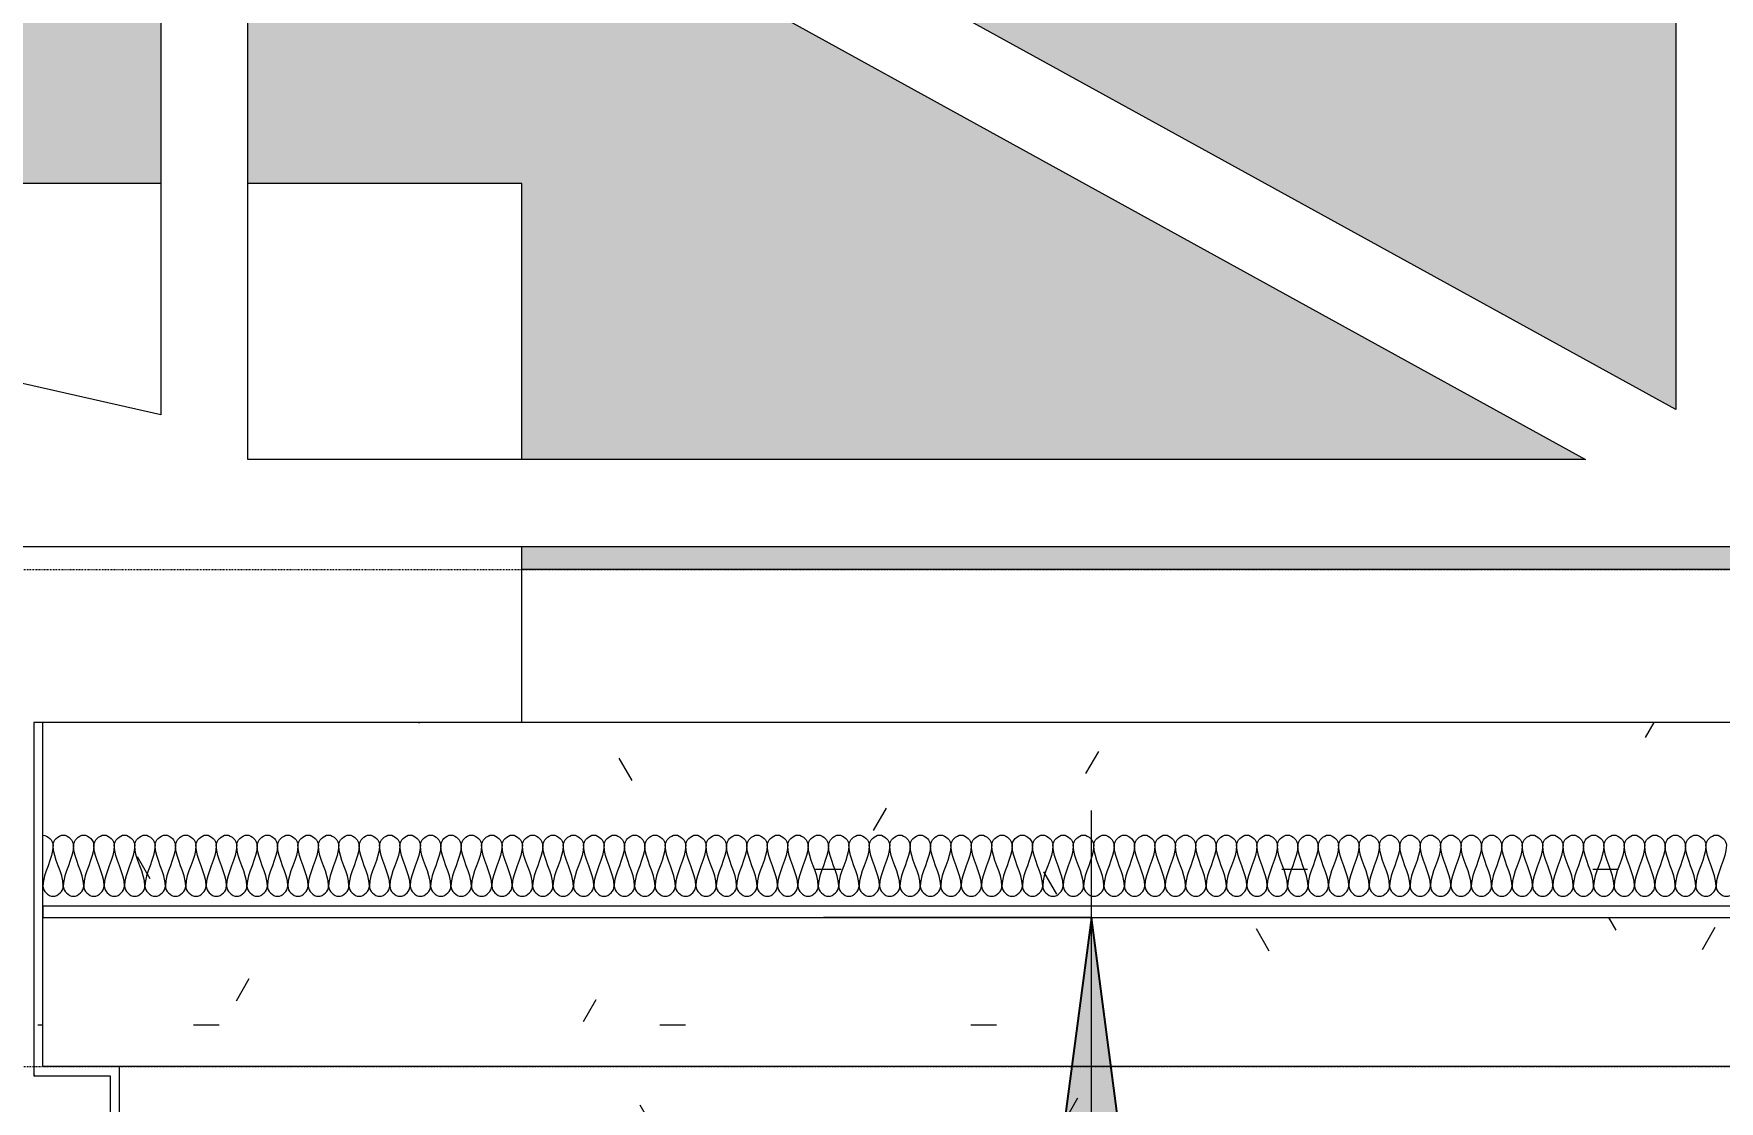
# Model space of a CAD drawing. Header units: millimetres. Extents: x -12186 to 152825, y -4386 to 9463.
# Drawn here: x 2387 to 4589, y 2760 to 4156 of the extents above; entities that cross this region are included whole.
import ezdxf

# ---------------------------------------------------------------- set-up
doc = ezdxf.new("R2010")
doc.units = ezdxf.units.MM
doc.linetypes.add('1000 Dashed', pattern=[2, 1, -1])
for name, color, linetype, lineweight in [('A-ANNO-DIMS', 211, 'Continuous', 5), ('A-ANNO-DIMS-100', 211, 'Continuous', 5), ('A-CLNG', 13, 'Continuous', 9), ('A-CLNG-PATT', 13, 'Continuous', 9), ('A-DETL', 90, 'Continuous', 5), ('A-DETL-THIN', 151, 'Continuous', 5), ('A-FLOR-LEVL', 51, 'Continuous', 5), ('A-ROOF-PATT', 132, 'Continuous', 9), ('I-WALL', 2, 'Continuous', 9), ('S-FSTN', 2, 'Continuous', 5)]:
    doc.layers.add(name, color=color, linetype=linetype, lineweight=lineweight)
doc.styles.add('Arial_3', font='arial.ttf', dxfattribs={"width": 0.8, "height": 175})
doc.dimstyles.new('SVA_Arc_Length-1_8mm_BLUE_Arrow', dxfattribs={"dimscale": 304.8, "dimtxt": 178.545395, "dimasz": 1.041667, "dimexe": 0.656168, "dimexo": 0.0625, "dimgap": 0.164042, "dimtad": 1, "dimdec": 0, "dimrnd": 5, "dimzin": 0, "dimdsep": 46, "dimtxsty": 'Arial_3', "dimsah": 1, "dimcen": 0.09, "dimdle": 0.459318, "dimazin": 0, "dimtfac": 1, "dimtdec": 4, "dimtix": 1, "dimtmove": 0, "dimatfit": 3, "dimfxl": 1.148294, "dimfxlon": 1, "dimtvp": 1, "dimtfill": 1, "dimtolj": 1, "dimtzin": 0, "dimarcsym": 2})
pattern_1 = [(0, (-1469.1, 2452.91), (812.8, 203.2), [33.528, -576.072, 33.528, -3827.272]), (0, (-1469.1, 2452.91), (812.8, 203.2), [-643.128, -576.072, 33.528, -1185.672, -2032]), (0, (-1469.1, 2452.91), (812.8, 203.2), [-2438.4, 33.528, -576.072, 33.528, -1388.872]), (0, (-1469.1, 2452.91), (812.8, 203.2), [-3081.528, -372.872, 33.528, -982.472]), (120, (-1164.3, 2554.51), (-582.3764, 602.3054), [33.528, -576.072, 33.528, -3827.272]), (120, (-1164.3, 2554.51), (-582.3764, 602.3054), [-643.128, -576.072, 33.528, -1185.672, -2032]), (120, (-1164.3, 2554.51), (-582.3764, 602.3054), [-2438.4, 33.528, -576.072, 33.528, -1388.872]), (120, (-1164.3, 2554.51), (-582.3764, 602.3054), [-3081.528, -372.872, 33.528, -982.472]), (240, (-1062.7, 2960.91), (-230.4236, -805.5054), [33.528, -576.072, 33.528, -3827.272]), (240, (-1062.7, 2960.91), (-230.4236, -805.5054), [-643.128, -576.072, 33.528, -1185.672, -2032]), (240, (-1062.7, 2960.91), (-230.4236, -805.5054), [-2438.4, 33.528, -576.072, 33.528, -1388.872]), (240, (-1062.7, 2960.91), (-230.4236, -805.5054), [-3081.528, -372.872, 33.528, -982.472])]

# ---------------------------------------------------------------- blocks, each defined once
blk = doc.blocks.new('Structural Connections 1 - Structural Connections 1-1359859-Section A-A')
at = {"layer": 'S-FSTN'}
blk.add_line((7532.7, 3455), (3024.7, 3455), dxfattribs=at)
blk = doc.blocks.new('Ceilings 1 - Ceilings 2-1438873-Section A-A')
at = {"layer": 'A-CLNG-PATT', "lineweight": 5}
h = blk.add_hatch(dxfattribs=at)
h.set_pattern_fill('FP_45', color=256, style=0, pattern_type=2)
h.set_pattern_definition([(0, (-1469.11, 2452.91), (406.4, 101.6), [33.528, -271.272, 33.528, -271.272, -1625.6]), (0, (-1469.11, 2452.91), (406.4, 101.6), [-609.6, 33.528, -576.072, 33.528, -271.272, -711.2]), (0, (-1469.11, 2452.91), (406.4, 101.6), [-1524, 33.528, -169.672, 33.528, -474.472]), (120, (-1316.71, 2503.72), (-291.1882, 301.1527), [33.528, -271.272, 33.528, -271.272, -1625.6]), (120, (-1316.71, 2503.72), (-291.1882, 301.1527), [-609.6, 33.528, -576.072, 33.528, -271.272, -711.2]), (120, (-1316.71, 2503.72), (-291.1882, 301.1527), [-1524, 33.528, -169.672, 33.528, -474.472]), (240, (-1265.91, 2706.91), (-115.2118, -402.7527), [33.528, -271.272, 33.528, -1896.872]), (240, (-1265.91, 2706.91), (-115.2118, -402.7527), [-338.328, -271.272, 33.528, -576.072, -1016]), (240, (-1265.91, 2706.91), (-115.2118, -402.7527), [-1219.2, 33.528, -271.272, 33.528, -677.672]), (240, (-1265.91, 2706.91), (-115.2118, -402.7527), [-1557.528, -169.672, 33.528, -474.472])])
h.paths.add_polyline_path([(1438.7, 2605), (2498.7, 2605), (2498.7, 2805), (2398.7, 2805), (2398.7, 3255), (2386.7, 3255), (2386.7, 2793), (2486.7, 2793), (2486.7, 2617), (1438.7, 2617)])
h.paths.add_polyline_path([(7451.2, 2605), (7525.7, 2605), (7525.7, 2617), (6477.7, 2617), (6477.7, 2793), (6577.7, 2793), (6577.7, 3255), (6565.7, 3255), (6565.7, 2805), (6465.7, 2805), (6465.7, 2605), (6900.2, 2605)])
at = {"layer": 'A-CLNG-PATT'}
h = blk.add_hatch(dxfattribs=at)
h.set_pattern_fill('FP_44', color=256, style=0, pattern_type=2)
h.set_pattern_definition(pattern_1)
h.paths.add_polyline_path([(2486.7, 2805), (6565.7, 2805), (6565.7, 3000), (2398.7, 3000), (2398.7, 2805)])
h.paths.add_polyline_path([(3594.6, 3015), (6565.7, 3015), (6565.7, 3255), (2398.7, 3255), (2398.7, 3015), (3043.7, 3015)])
h = blk.add_hatch(dxfattribs=at)
h.set_pattern_fill('FP_44', color=256, style=0, pattern_type=2)
h.set_pattern_definition(pattern_1)
h.paths.add_polyline_path([(4834.2, 2605), (6465.7, 2605), (6465.7, 2805), (2498.7, 2805), (2498.7, 2605), (4765.4, 2605)])
at = {"layer": 'A-CLNG'}
for p, q in [((2398.7, 3255), (2386.7, 3255)), ((2386.7, 3255), (2386.7, 2793)), ((2398.7, 2805), (2398.7, 3255)), ((6565.7, 3255), (2398.7, 3255)), ((2498.7, 2805), (2398.7, 2805)), ((2498.7, 2605), (2498.7, 2805)), ((6465.7, 2805), (2498.7, 2805)), ((2386.7, 2793), (2486.7, 2793)), ((2486.7, 2793), (2486.7, 2617))]:
    blk.add_line(p, q, dxfattribs=at)
blk = doc.blocks.new('DIMBLOCK15-Section A-A')
at = {"layer": 'A-ANNO-DIMS-100', "lineweight": 25}
for points in [[(3768.9, 3000), (3727.1, 2682.5), (3810.7, 2682.5)], [(3768.9, 0), (3810.7, 317.5), (3727.1, 317.5)]]:
    blk.add_hatch(color=256, dxfattribs=at).paths.add_polyline_path(points)
at = {"layer": 'A-ANNO-DIMS-100'}
for p, q in [((3768.9, -140), (3768.9, 3140)), ((3768.9, 3000), (3418.9, 3000)), ((3768.9, 3000), (3968.9, 3000)), ((3768.9, 0), (3418.9, 0)), ((3768.9, 0), (3968.9, 0))]:
    blk.add_line(p, q, dxfattribs=at)
at = {"layer": 'A-ANNO-DIMS-100', "lineweight": 25}
for p, q in [((3768.9, 3000), (3727.1, 2682.5)), ((3810.7, 2682.5), (3768.9, 3000)), ((3727.1, 2682.5), (3810.7, 2682.5)), ((3810.7, 317.5), (3727.1, 317.5)), ((3727.1, 317.5), (3768.9, 0)), ((3768.9, 0), (3810.7, 317.5))]:
    blk.add_line(p, q, dxfattribs=at)
at = {"layer": 'A-ANNO-DIMS-100', "color": 0, "insert": (3491.8, 1285.7), "char_height": 175, "width": 514.211, "attachment_point": 1, "rotation": 90, "line_spacing_factor": 0.941778, "style": 'Arial_3', "bg_fill": 3, "box_fill_scale": 1.25, "bg_fill_color": 256, "bg_fill_true_color": 13158600, "bg_fill_transparency": 0}
blk.add_mtext('3000', dxfattribs=at)

msp = doc.modelspace()

# ---------------------------------------------------------------- hatches: boundary and pattern name
at = {"layer": 'A-ROOF-PATT', "lineweight": 5}
h = msp.add_hatch(dxfattribs=at)
h.set_pattern_fill('FP_19', color=256, style=0, pattern_type=2)
h.set_pattern_definition([(0, (0, 3556.464), (323.85, 44.557), [76.2, -63.5, 88.9, -38.1, -165.1]), (0, (0, 3556.464), (323.85, 44.557), [-266.7, 114.3, -50.8]), (0, (76.2, 3558.32), (323.85, 44.557), [63.5, -241.3, 50.8, -76.2]), (0, (228.6, 3553.68), (323.85, 44.557), [38.1, -393.7]), (90, (0, 3556.46), (-107.95, 44.557), [42.701, -135.529]), (90, (76.2, 3556.46), (-107.95, 44.557), [41.773, -136.457]), (90, (139.7, 3556.46), (-107.95, 44.557), [38.988, -139.242]), (90, (228.6, 3553.68), (-107.95, 44.557), [42.701, -135.529]), (90, (266.7, 3553.68), (-107.95, 44.557), [42.701, -135.529]), (90, (381, 3556.46), (-107.95, 44.557), [40.844, -137.385])])
h.paths.add_polyline_path([(-1931.3, 3405), (-1901.3, 3405), (-1901.3, 3414.2), (-1917.3, 3409.3)])
h.paths.add_polyline_path([(-1811.1, 3415), (-1687.9, 3415), (-881.3, 3661.6), (-881.3, 3726), (-1829.5, 3436.1), (-1823, 3415)])
h.paths.add_polyline_path([(-1880.8, 3415), (-1875.3, 3415), (-1877.3, 3421.5), (-1898.6, 3415), (-1882.3, 3415)])
h.paths.add_polyline_path([(-1069, 3415), (-933.8, 3415), (-933.8, 3455), (-881.3, 3455), (-881.3, 3485), (-1069, 3485), (-1298, 3415), (-1102.8, 3415)])
h.paths.add_polyline_path([(-1581.5, 3448.9), (-1592.6, 3485.3), (-1556.3, 3496.4), (-1545.2, 3460)])
h.paths.add_polyline_path([(7532.7, 3455), (7532.7, 3485), (3024.7, 3485), (3024.7, 3455), (7451.2, 3455)])
h.paths.add_polyline_path([(9623.4, 3455), (10346.5, 3455), (10248.4, 3485), (7802.7, 3485), (7802.7, 3455), (9104, 3455)])
h.paths.add_polyline_path([(10947.1, 3455), (10546, 3577.6), (10546, 3513.2), (10736.4, 3455)])
h.paths.add_polyline_path([(10506, 3525.4), (10506, 3589.9), (9796, 3806.9), (9796, 3754.7), (9756, 3754.7), (10249.1, 3604)])
h.paths.add_polyline_path([(-1200.2, 3565.5), (-1211.3, 3601.8), (-1175, 3612.9), (-1163.9, 3576.6)])
h.paths.add_polyline_path([(3024.7, 3599), (4414.6, 3599), (2666.7, 4562), (2666.7, 3959.6), (3024.7, 3959.6)])
h.paths.add_polyline_path([(8606.7, 3599), (9623.4, 3599), (9623.4, 3676.1), (8606.7, 3986.9), (8606.7, 3676.1)])
h.paths.add_polyline_path([(8492.7, 3599), (8492.7, 3963.3), (7802.7, 3807), (7802.7, 3599), (8382.9, 3599)])
h.paths.add_polyline_path([(4764.8, 3599), (6512.7, 3599), (6512.7, 4562), (4778.5, 3606.6)])
h.paths.add_polyline_path([(7451.2, 3599), (7532.7, 3599), (7532.7, 3745.8), (6884.6, 3599), (6900.2, 3599)])
h.paths.add_polyline_path([(9796, 3599), (9875.5, 3599), (9756, 3635.5), (9756, 3599)])
h.paths.add_polyline_path([(6626.7, 3657.4), (7532.7, 3862.7), (7532.7, 4315.3), (6626.7, 4592.3), (6626.7, 4055.3)])
h.paths.add_polyline_path([(4532.7, 3664.1), (4532.7, 5197.6), (2742.6, 4650.3), (4421, 3725.6)])
h.paths.add_polyline_path([(4646.7, 3664.1), (6436.7, 4650.3), (4646.7, 5197.6), (4646.7, 3924)])
h.paths.add_polyline_path([(9756, 3754.7), (9756, 3819.2), (9046, 4036.2), (9046, 3998.7), (9006, 3998.7), (9006, 4048.5), (8296, 4265.5), (8296, 4224.8), (8256, 4224.8), (8256, 4277.8), (7802.7, 4416.4), (7802.7, 4351.9), (9623.4, 3795.3)])
h.paths.add_polyline_path([(7802.7, 3923.9), (8382.9, 4055.3), (7802.7, 4232.7), (7802.7, 3924)])
h.paths.add_polyline_path([(2057.7, 3959.6), (2552.7, 3959.6), (2552.7, 4592.3), (2057.7, 4440.9), (2057.7, 4055.3)])
h.paths.add_polyline_path([(7532.7, 4434.5), (7532.7, 4444.3), (7506, 4444.3), (7506, 4507), (6796, 4724.1), (6796, 4678.2), (6756, 4678.2), (6756, 4736.3), (6046, 4953.4), (6046, 4918.2), (6006, 4918.2), (6006, 4965.6), (5296, 5182.7), (5296, 5137.3), (5256, 5137.3), (5256, 5194.9), (4589.7, 5398.7), (2057.7, 4624.6), (2057.7, 4560.1), (4589.7, 5334.2), (7506, 4442.6)])
h.paths.add_polyline_path([(2231.7, 4614.7), (2220.6, 4651.1), (2257, 4662.2), (2268.1, 4625.9)])
h.paths.add_polyline_path([(2613.1, 4731.3), (2601.9, 4767.7), (2638.3, 4778.8), (2649.4, 4742.4)])
h.paths.add_polyline_path([(2994.4, 4847.9), (2983.3, 4884.3), (3019.6, 4895.4), (3030.7, 4859)])
h.paths.add_polyline_path([(3375.7, 4964.5), (3364.6, 5000.8), (3400.9, 5011.9), (3412, 4975.6)])
h.paths.add_polyline_path([(3757, 5081.1), (3745.9, 5117.4), (3782.3, 5128.5), (3793.4, 5092.2)])
h.paths.add_polyline_path([(4138.4, 5197.7), (4127.2, 5234), (4163.6, 5245.1), (4174.7, 5208.8), (4145.6, 5199.9)])
h.paths.add_polyline_path([(4519.7, 5314.2), (4508.6, 5350.6), (4544.9, 5361.7), (4556, 5325.4), (4532.7, 5318.2)])

# ---------------------------------------------------------------- linework, layer by layer
at = {"layer": 'A-CLNG'}
for p, q in [((6565.7, 3015), (2398.7, 3015)), ((2398.7, 3015), (2398.7, 3000)), ((2398.7, 3000), (6565.7, 3000))]:
    msp.add_line(p, q, dxfattribs=at)
at = {"layer": 'A-DETL'}
for points in [[(2398.7, 3107.7), (2405, 3107.7), (2412, 3100.7), (2412, 3094.4)], [(2412, 3094.4), (2412, 3100.7), (2425.3, 3114.8), (2438.7, 3100.7), (2438.7, 3094.4)], [(2438.7, 3094.4), (2438.7, 3100.7), (2452, 3114.8), (2465.3, 3100.7), (2465.3, 3094.4)], [(2465.3, 3094.4), (2465.3, 3100.7), (2478.7, 3114.8), (2492, 3100.7), (2492, 3094.4)], [(2492, 3094.4), (2492, 3100.7), (2505.3, 3114.8), (2518.7, 3100.7), (2518.7, 3094.4)], [(2518.7, 3094.4), (2518.7, 3100.7), (2532, 3114.8), (2545.3, 3100.7), (2545.3, 3094.4)], [(2545.3, 3094.4), (2545.3, 3100.7), (2558.7, 3114.8), (2572, 3100.7), (2572, 3094.4)], [(2572, 3094.4), (2572, 3100.7), (2585.3, 3114.8), (2598.7, 3100.7), (2598.7, 3094.4)], [(2598.7, 3094.4), (2598.7, 3100.7), (2612, 3114.8), (2625.3, 3100.7), (2625.3, 3094.4)], [(2625.3, 3094.4), (2625.3, 3100.7), (2638.7, 3114.8), (2652, 3100.7), (2652, 3094.4)], [(2652, 3094.4), (2652, 3100.7), (2665.3, 3114.8), (2678.7, 3100.7), (2678.7, 3094.4)], [(2678.7, 3094.4), (2678.7, 3100.7), (2692, 3114.8), (2705.3, 3100.7), (2705.3, 3094.4)], [(2705.3, 3094.4), (2705.3, 3100.7), (2718.7, 3114.8), (2732, 3100.7), (2732, 3094.4)], [(2732, 3094.4), (2732, 3100.7), (2745.3, 3114.8), (2758.7, 3100.7), (2758.7, 3094.4)], [(2758.7, 3094.4), (2758.7, 3100.7), (2772, 3114.8), (2785.3, 3100.7), (2785.3, 3094.4)], [(2785.3, 3094.4), (2785.3, 3100.7), (2798.7, 3114.8), (2812, 3100.7), (2812, 3094.4)], [(2812, 3094.4), (2812, 3100.7), (2825.3, 3114.8), (2838.7, 3100.7), (2838.7, 3094.4)], [(2838.7, 3094.4), (2838.7, 3100.7), (2852, 3114.8), (2865.3, 3100.7), (2865.3, 3094.4)], [(2865.3, 3094.4), (2865.3, 3100.7), (2878.7, 3114.8), (2892, 3100.7), (2892, 3094.4)], [(2892, 3094.4), (2892, 3100.7), (2905.3, 3114.8), (2918.7, 3100.7), (2918.7, 3094.4)], [(2918.7, 3094.4), (2918.7, 3100.7), (2932, 3114.8), (2945.3, 3100.7), (2945.3, 3094.4)], [(2945.3, 3094.4), (2945.3, 3100.7), (2958.7, 3114.8), (2972, 3100.7), (2972, 3094.4)], [(2972, 3094.4), (2972, 3100.7), (2985.3, 3114.8), (2998.7, 3100.7), (2998.7, 3094.4)], [(2998.7, 3094.4), (2998.7, 3100.7), (3012, 3114.8), (3025.3, 3100.7), (3025.3, 3094.4)], [(3025.3, 3094.4), (3025.3, 3100.7), (3038.7, 3114.8), (3052, 3100.7), (3052, 3094.4)], [(3052, 3094.4), (3052, 3100.7), (3065.3, 3114.8), (3078.7, 3100.7), (3078.7, 3094.4)], [(3078.7, 3094.4), (3078.7, 3100.7), (3092, 3114.8), (3105.3, 3100.7), (3105.3, 3094.4)], [(3105.3, 3094.4), (3105.3, 3100.7), (3118.7, 3114.8), (3132, 3100.7), (3132, 3094.4)], [(3132, 3094.4), (3132, 3100.7), (3145.3, 3114.8), (3158.7, 3100.7), (3158.7, 3094.4)], [(3158.7, 3094.4), (3158.7, 3100.7), (3172, 3114.8), (3185.3, 3100.7), (3185.3, 3094.4)], [(3185.3, 3094.4), (3185.3, 3100.7), (3198.7, 3114.8), (3212, 3100.7), (3212, 3094.4)], [(3212, 3094.4), (3212, 3100.7), (3225.3, 3114.8), (3238.7, 3100.7), (3238.7, 3094.4)], [(3238.7, 3094.4), (3238.7, 3100.7), (3252, 3114.8), (3265.3, 3100.7), (3265.3, 3094.4)], [(3265.3, 3094.4), (3265.3, 3100.7), (3278.7, 3114.8), (3292, 3100.7), (3292, 3094.4)], [(3292, 3094.4), (3292, 3100.7), (3305.3, 3114.8), (3318.7, 3100.7), (3318.7, 3094.4)], [(3318.7, 3094.4), (3318.7, 3100.7), (3332, 3114.8), (3345.3, 3100.7), (3345.3, 3094.4)], [(3345.3, 3094.4), (3345.3, 3100.7), (3358.7, 3114.8), (3372, 3100.7), (3372, 3094.4)], [(3372, 3094.4), (3372, 3100.7), (3385.3, 3114.8), (3398.7, 3100.7), (3398.7, 3094.4)], [(3398.7, 3094.4), (3398.7, 3100.7), (3412, 3114.8), (3425.3, 3100.7), (3425.3, 3094.4)], [(3425.3, 3094.4), (3425.3, 3100.7), (3438.7, 3114.8), (3452, 3100.7), (3452, 3094.4)], [(3452, 3094.4), (3452, 3100.7), (3465.3, 3114.8), (3478.7, 3100.7), (3478.7, 3094.4)], [(3478.7, 3094.4), (3478.7, 3100.7), (3492, 3114.8), (3505.3, 3100.7), (3505.3, 3094.4)], [(3505.3, 3094.4), (3505.3, 3100.7), (3518.7, 3114.8), (3532, 3100.7), (3532, 3094.4)], [(3532, 3094.4), (3532, 3100.7), (3545.3, 3114.8), (3558.7, 3100.7), (3558.7, 3094.4)], [(3558.7, 3094.4), (3558.7, 3100.7), (3572, 3114.8), (3585.3, 3100.7), (3585.3, 3094.4)], [(3585.3, 3094.4), (3585.3, 3100.7), (3598.7, 3114.8), (3612, 3100.7), (3612, 3094.4)], [(3612, 3094.4), (3612, 3100.7), (3625.3, 3114.8), (3638.7, 3100.7), (3638.7, 3094.4)], [(3638.7, 3094.4), (3638.7, 3100.7), (3652, 3114.8), (3665.3, 3100.7), (3665.3, 3094.4)], [(3665.3, 3094.4), (3665.3, 3100.7), (3678.7, 3114.8), (3692, 3100.7), (3692, 3094.4)], [(3692, 3094.4), (3692, 3100.7), (3705.3, 3114.8), (3718.7, 3100.7), (3718.7, 3094.4)], [(3718.7, 3094.4), (3718.7, 3100.7), (3732, 3114.8), (3745.3, 3100.7), (3745.3, 3094.4)], [(3745.3, 3094.4), (3745.3, 3100.7), (3758.7, 3114.8), (3772, 3100.7), (3772, 3094.4)], [(3772, 3094.4), (3772, 3100.7), (3785.3, 3114.8), (3798.7, 3100.7), (3798.7, 3094.4)], [(3798.7, 3094.4), (3798.7, 3100.7), (3812, 3114.8), (3825.3, 3100.7), (3825.3, 3094.4)], [(3825.3, 3094.4), (3825.3, 3100.7), (3838.7, 3114.8), (3852, 3100.7), (3852, 3094.4)], [(3852, 3094.4), (3852, 3100.7), (3865.3, 3114.8), (3878.7, 3100.7), (3878.7, 3094.4)], [(3878.7, 3094.4), (3878.7, 3100.7), (3892, 3114.8), (3905.3, 3100.7), (3905.3, 3094.4)], [(3905.3, 3094.4), (3905.3, 3100.7), (3918.7, 3114.8), (3932, 3100.7), (3932, 3094.4)], [(3932, 3094.4), (3932, 3100.7), (3945.3, 3114.8), (3958.7, 3100.7), (3958.7, 3094.4)], [(3958.7, 3094.4), (3958.7, 3100.7), (3972, 3114.8), (3985.3, 3100.7), (3985.3, 3094.4)], [(3985.3, 3094.4), (3985.3, 3100.7), (3998.7, 3114.8), (4012, 3100.7), (4012, 3094.4)], [(4012, 3094.4), (4012, 3100.7), (4025.3, 3114.8), (4038.7, 3100.7), (4038.7, 3094.4)], [(4038.7, 3094.4), (4038.7, 3100.7), (4052, 3114.8), (4065.3, 3100.7), (4065.3, 3094.4)], [(4065.3, 3094.4), (4065.3, 3100.7), (4078.7, 3114.8), (4092, 3100.7), (4092, 3094.4)], [(4092, 3094.4), (4092, 3100.7), (4105.3, 3114.8), (4118.7, 3100.7), (4118.7, 3094.4)], [(4118.7, 3094.4), (4118.7, 3100.7), (4132, 3114.8), (4145.3, 3100.7), (4145.3, 3094.4)], [(4145.3, 3094.4), (4145.3, 3100.7), (4158.7, 3114.8), (4172, 3100.7), (4172, 3094.4)], [(4172, 3094.4), (4172, 3100.7), (4185.3, 3114.8), (4198.7, 3100.7), (4198.7, 3094.4)], [(4198.7, 3094.4), (4198.7, 3100.7), (4212, 3114.8), (4225.3, 3100.7), (4225.3, 3094.4)], [(4225.3, 3094.4), (4225.3, 3100.7), (4238.7, 3114.8), (4252, 3100.7), (4252, 3094.4)], [(4252, 3094.4), (4252, 3100.7), (4265.3, 3114.8), (4278.7, 3100.7), (4278.7, 3094.4)], [(4278.7, 3094.4), (4278.7, 3100.7), (4292, 3114.8), (4305.3, 3100.7), (4305.3, 3094.4)], [(4305.3, 3094.4), (4305.3, 3100.7), (4318.7, 3114.8), (4332, 3100.7), (4332, 3094.4)], [(4332, 3094.4), (4332, 3100.7), (4345.3, 3114.8), (4358.7, 3100.7), (4358.7, 3094.4)], [(4358.7, 3094.4), (4358.7, 3100.7), (4372, 3114.8), (4385.3, 3100.7), (4385.3, 3094.4)], [(4385.3, 3094.4), (4385.3, 3100.7), (4398.7, 3114.8), (4412, 3100.7), (4412, 3094.4)], [(4412, 3094.4), (4412, 3100.7), (4425.3, 3114.8), (4438.7, 3100.7), (4438.7, 3094.4)], [(4438.7, 3094.4), (4438.7, 3100.7), (4452, 3114.8), (4465.3, 3100.7), (4465.3, 3094.4)], [(4465.3, 3094.4), (4465.3, 3100.7), (4478.7, 3114.8), (4492, 3100.7), (4492, 3094.4)], [(4492, 3094.4), (4492, 3100.7), (4505.3, 3114.8), (4518.7, 3100.7), (4518.7, 3094.4)], [(4518.7, 3094.4), (4518.7, 3100.7), (4532, 3114.8), (4545.3, 3100.7), (4545.3, 3094.4)], [(4545.3, 3094.4), (4545.3, 3100.7), (4558.7, 3114.8), (4572, 3100.7), (4572, 3094.4)], [(4572, 3094.4), (4572, 3100.7), (4585.3, 3114.8), (4598.7, 3100.7), (4598.7, 3094.4)], [(2412, 3094.4), (2412, 3076.1), (2398.7, 3059.4), (2398.7, 3041.1)], [(2425.3, 3041.1), (2425.3, 3059.4), (2412, 3076.1), (2412, 3094.4)], [(2438.7, 3094.4), (2438.7, 3076.1), (2425.3, 3059.4), (2425.3, 3041.1)], [(2452, 3041.1), (2452, 3059.4), (2438.7, 3076.1), (2438.7, 3094.4)], [(2465.3, 3094.4), (2465.3, 3076.1), (2452, 3059.4), (2452, 3041.1)], [(2478.7, 3041.1), (2478.7, 3059.4), (2465.3, 3076.1), (2465.3, 3094.4)], [(2492, 3094.4), (2492, 3076.1), (2478.7, 3059.4), (2478.7, 3041.1)], [(2505.3, 3041.1), (2505.3, 3059.4), (2492, 3076.1), (2492, 3094.4)], [(2518.7, 3094.4), (2518.7, 3076.1), (2505.3, 3059.4), (2505.3, 3041.1)], [(2532, 3041.1), (2532, 3059.4), (2518.7, 3076.1), (2518.7, 3094.4)], [(2545.3, 3094.4), (2545.3, 3076.1), (2532, 3059.4), (2532, 3041.1)], [(2558.7, 3041.1), (2558.7, 3059.4), (2545.3, 3076.1), (2545.3, 3094.4)], [(2572, 3094.4), (2572, 3076.1), (2558.7, 3059.4), (2558.7, 3041.1)], [(2585.3, 3041.1), (2585.3, 3059.4), (2572, 3076.1), (2572, 3094.4)], [(2598.7, 3094.4), (2598.7, 3076.1), (2585.3, 3059.4), (2585.3, 3041.1)], [(2612, 3041.1), (2612, 3059.4), (2598.7, 3076.1), (2598.7, 3094.4)], [(2625.3, 3094.4), (2625.3, 3076.1), (2612, 3059.4), (2612, 3041.1)], [(2638.7, 3041.1), (2638.7, 3059.4), (2625.3, 3076.1), (2625.3, 3094.4)], [(2652, 3094.4), (2652, 3076.1), (2638.7, 3059.4), (2638.7, 3041.1)], [(2665.3, 3041.1), (2665.3, 3059.4), (2652, 3076.1), (2652, 3094.4)], [(2678.7, 3094.4), (2678.7, 3076.1), (2665.3, 3059.4), (2665.3, 3041.1)], [(2692, 3041.1), (2692, 3059.4), (2678.7, 3076.1), (2678.7, 3094.4)], [(2705.3, 3094.4), (2705.3, 3076.1), (2692, 3059.4), (2692, 3041.1)], [(2718.7, 3041.1), (2718.7, 3059.4), (2705.3, 3076.1), (2705.3, 3094.4)], [(2732, 3094.4), (2732, 3076.1), (2718.7, 3059.4), (2718.7, 3041.1)], [(2745.3, 3041.1), (2745.3, 3059.4), (2732, 3076.1), (2732, 3094.4)], [(2758.7, 3094.4), (2758.7, 3076.1), (2745.3, 3059.4), (2745.3, 3041.1)], [(2772, 3041.1), (2772, 3059.4), (2758.7, 3076.1), (2758.7, 3094.4)], [(2785.3, 3094.4), (2785.3, 3076.1), (2772, 3059.4), (2772, 3041.1)], [(2798.7, 3041.1), (2798.7, 3059.4), (2785.3, 3076.1), (2785.3, 3094.4)], [(2812, 3094.4), (2812, 3076.1), (2798.7, 3059.4), (2798.7, 3041.1)], [(2825.3, 3041.1), (2825.3, 3059.4), (2812, 3076.1), (2812, 3094.4)], [(2838.7, 3094.4), (2838.7, 3076.1), (2825.3, 3059.4), (2825.3, 3041.1)], [(2852, 3041.1), (2852, 3059.4), (2838.7, 3076.1), (2838.7, 3094.4)], [(2865.3, 3094.4), (2865.3, 3076.1), (2852, 3059.4), (2852, 3041.1)], [(2878.7, 3041.1), (2878.7, 3059.4), (2865.3, 3076.1), (2865.3, 3094.4)], [(2892, 3094.4), (2892, 3076.1), (2878.7, 3059.4), (2878.7, 3041.1)], [(2905.3, 3041.1), (2905.3, 3059.4), (2892, 3076.1), (2892, 3094.4)], [(2918.7, 3094.4), (2918.7, 3076.1), (2905.3, 3059.4), (2905.3, 3041.1)], [(2932, 3041.1), (2932, 3059.4), (2918.7, 3076.1), (2918.7, 3094.4)], [(2945.3, 3094.4), (2945.3, 3076.1), (2932, 3059.4), (2932, 3041.1)], [(2958.7, 3041.1), (2958.7, 3059.4), (2945.3, 3076.1), (2945.3, 3094.4)], [(2972, 3094.4), (2972, 3076.1), (2958.7, 3059.4), (2958.7, 3041.1)], [(2985.3, 3041.1), (2985.3, 3059.4), (2972, 3076.1), (2972, 3094.4)], [(2998.7, 3094.4), (2998.7, 3076.1), (2985.3, 3059.4), (2985.3, 3041.1)], [(3012, 3041.1), (3012, 3059.4), (2998.7, 3076.1), (2998.7, 3094.4)], [(3025.3, 3094.4), (3025.3, 3076.1), (3012, 3059.4), (3012, 3041.1)], [(3038.7, 3041.1), (3038.7, 3059.4), (3025.3, 3076.1), (3025.3, 3094.4)], [(3052, 3094.4), (3052, 3076.1), (3038.7, 3059.4), (3038.7, 3041.1)], [(3065.3, 3041.1), (3065.3, 3059.4), (3052, 3076.1), (3052, 3094.4)], [(3078.7, 3094.4), (3078.7, 3076.1), (3065.3, 3059.4), (3065.3, 3041.1)], [(3092, 3041.1), (3092, 3059.4), (3078.7, 3076.1), (3078.7, 3094.4)], [(3105.3, 3094.4), (3105.3, 3076.1), (3092, 3059.4), (3092, 3041.1)], [(3118.7, 3041.1), (3118.7, 3059.4), (3105.3, 3076.1), (3105.3, 3094.4)], [(3132, 3094.4), (3132, 3076.1), (3118.7, 3059.4), (3118.7, 3041.1)], [(3145.3, 3041.1), (3145.3, 3059.4), (3132, 3076.1), (3132, 3094.4)], [(3158.7, 3094.4), (3158.7, 3076.1), (3145.3, 3059.4), (3145.3, 3041.1)], [(3172, 3041.1), (3172, 3059.4), (3158.7, 3076.1), (3158.7, 3094.4)], [(3185.3, 3094.4), (3185.3, 3076.1), (3172, 3059.4), (3172, 3041.1)], [(3198.7, 3041.1), (3198.7, 3059.4), (3185.3, 3076.1), (3185.3, 3094.4)], [(3212, 3094.4), (3212, 3076.1), (3198.7, 3059.4), (3198.7, 3041.1)], [(3225.3, 3041.1), (3225.3, 3059.4), (3212, 3076.1), (3212, 3094.4)], [(3238.7, 3094.4), (3238.7, 3076.1), (3225.3, 3059.4), (3225.3, 3041.1)], [(3252, 3041.1), (3252, 3059.4), (3238.7, 3076.1), (3238.7, 3094.4)], [(3265.3, 3094.4), (3265.3, 3076.1), (3252, 3059.4), (3252, 3041.1)], [(3278.7, 3041.1), (3278.7, 3059.4), (3265.3, 3076.1), (3265.3, 3094.4)], [(3292, 3094.4), (3292, 3076.1), (3278.7, 3059.4), (3278.7, 3041.1)], [(3305.3, 3041.1), (3305.3, 3059.4), (3292, 3076.1), (3292, 3094.4)], [(3318.7, 3094.4), (3318.7, 3076.1), (3305.3, 3059.4), (3305.3, 3041.1)], [(3332, 3041.1), (3332, 3059.4), (3318.7, 3076.1), (3318.7, 3094.4)], [(3345.3, 3094.4), (3345.3, 3076.1), (3332, 3059.4), (3332, 3041.1)], [(3358.7, 3041.1), (3358.7, 3059.4), (3345.3, 3076.1), (3345.3, 3094.4)], [(3372, 3094.4), (3372, 3076.1), (3358.7, 3059.4), (3358.7, 3041.1)], [(3385.3, 3041.1), (3385.3, 3059.4), (3372, 3076.1), (3372, 3094.4)], [(3398.7, 3094.4), (3398.7, 3076.1), (3385.3, 3059.4), (3385.3, 3041.1)], [(3412, 3041.1), (3412, 3059.4), (3398.7, 3076.1), (3398.7, 3094.4)], [(3425.3, 3094.4), (3425.3, 3076.1), (3412, 3059.4), (3412, 3041.1)], [(3438.7, 3041.1), (3438.7, 3059.4), (3425.3, 3076.1), (3425.3, 3094.4)], [(3452, 3094.4), (3452, 3076.1), (3438.7, 3059.4), (3438.7, 3041.1)], [(3465.3, 3041.1), (3465.3, 3059.4), (3452, 3076.1), (3452, 3094.4)], [(3478.7, 3094.4), (3478.7, 3076.1), (3465.3, 3059.4), (3465.3, 3041.1)], [(3492, 3041.1), (3492, 3059.4), (3478.7, 3076.1), (3478.7, 3094.4)], [(3505.3, 3094.4), (3505.3, 3076.1), (3492, 3059.4), (3492, 3041.1)], [(3518.7, 3041.1), (3518.7, 3059.4), (3505.3, 3076.1), (3505.3, 3094.4)], [(3532, 3094.4), (3532, 3076.1), (3518.7, 3059.4), (3518.7, 3041.1)], [(3545.3, 3041.1), (3545.3, 3059.4), (3532, 3076.1), (3532, 3094.4)], [(3558.7, 3094.4), (3558.7, 3076.1), (3545.3, 3059.4), (3545.3, 3041.1)], [(3572, 3041.1), (3572, 3059.4), (3558.7, 3076.1), (3558.7, 3094.4)], [(3585.3, 3094.4), (3585.3, 3076.1), (3572, 3059.4), (3572, 3041.1)], [(3598.7, 3041.1), (3598.7, 3059.4), (3585.3, 3076.1), (3585.3, 3094.4)], [(3612, 3094.4), (3612, 3076.1), (3598.7, 3059.4), (3598.7, 3041.1)], [(3625.3, 3041.1), (3625.3, 3059.4), (3612, 3076.1), (3612, 3094.4)], [(3638.7, 3094.4), (3638.7, 3076.1), (3625.3, 3059.4), (3625.3, 3041.1)], [(3652, 3041.1), (3652, 3059.4), (3638.7, 3076.1), (3638.7, 3094.4)], [(3665.3, 3094.4), (3665.3, 3076.1), (3652, 3059.4), (3652, 3041.1)], [(3678.7, 3041.1), (3678.7, 3059.4), (3665.3, 3076.1), (3665.3, 3094.4)], [(3692, 3094.4), (3692, 3076.1), (3678.7, 3059.4), (3678.7, 3041.1)], [(3705.3, 3041.1), (3705.3, 3059.4), (3692, 3076.1), (3692, 3094.4)], [(3718.7, 3094.4), (3718.7, 3076.1), (3705.3, 3059.4), (3705.3, 3041.1)], [(3732, 3041.1), (3732, 3059.4), (3718.7, 3076.1), (3718.7, 3094.4)], [(3745.3, 3094.4), (3745.3, 3076.1), (3732, 3059.4), (3732, 3041.1)], [(3758.7, 3041.1), (3758.7, 3059.4), (3745.3, 3076.1), (3745.3, 3094.4)], [(3772, 3094.4), (3772, 3076.1), (3758.7, 3059.4), (3758.7, 3041.1)], [(3785.3, 3041.1), (3785.3, 3059.4), (3772, 3076.1), (3772, 3094.4)], [(3798.7, 3094.4), (3798.7, 3076.1), (3785.3, 3059.4), (3785.3, 3041.1)], [(3812, 3041.1), (3812, 3059.4), (3798.7, 3076.1), (3798.7, 3094.4)], [(3825.3, 3094.4), (3825.3, 3076.1), (3812, 3059.4), (3812, 3041.1)], [(3838.7, 3041.1), (3838.7, 3059.4), (3825.3, 3076.1), (3825.3, 3094.4)], [(3852, 3094.4), (3852, 3076.1), (3838.7, 3059.4), (3838.7, 3041.1)], [(3865.3, 3041.1), (3865.3, 3059.4), (3852, 3076.1), (3852, 3094.4)], [(3878.7, 3094.4), (3878.7, 3076.1), (3865.3, 3059.4), (3865.3, 3041.1)], [(3892, 3041.1), (3892, 3059.4), (3878.7, 3076.1), (3878.7, 3094.4)], [(3905.3, 3094.4), (3905.3, 3076.1), (3892, 3059.4), (3892, 3041.1)], [(3918.7, 3041.1), (3918.7, 3059.4), (3905.3, 3076.1), (3905.3, 3094.4)], [(3932, 3094.4), (3932, 3076.1), (3918.7, 3059.4), (3918.7, 3041.1)], [(3945.3, 3041.1), (3945.3, 3059.4), (3932, 3076.1), (3932, 3094.4)], [(3958.7, 3094.4), (3958.7, 3076.1), (3945.3, 3059.4), (3945.3, 3041.1)], [(3972, 3041.1), (3972, 3059.4), (3958.7, 3076.1), (3958.7, 3094.4)], [(3985.3, 3094.4), (3985.3, 3076.1), (3972, 3059.4), (3972, 3041.1)], [(3998.7, 3041.1), (3998.7, 3059.4), (3985.3, 3076.1), (3985.3, 3094.4)], [(4012, 3094.4), (4012, 3076.1), (3998.7, 3059.4), (3998.7, 3041.1)], [(4025.3, 3041.1), (4025.3, 3059.4), (4012, 3076.1), (4012, 3094.4)], [(4038.7, 3094.4), (4038.7, 3076.1), (4025.3, 3059.4), (4025.3, 3041.1)], [(4052, 3041.1), (4052, 3059.4), (4038.7, 3076.1), (4038.7, 3094.4)], [(4065.3, 3094.4), (4065.3, 3076.1), (4052, 3059.4), (4052, 3041.1)], [(4078.7, 3041.1), (4078.7, 3059.4), (4065.3, 3076.1), (4065.3, 3094.4)], [(4092, 3094.4), (4092, 3076.1), (4078.7, 3059.4), (4078.7, 3041.1)], [(4105.3, 3041.1), (4105.3, 3059.4), (4092, 3076.1), (4092, 3094.4)], [(4118.7, 3094.4), (4118.7, 3076.1), (4105.3, 3059.4), (4105.3, 3041.1)], [(4132, 3041.1), (4132, 3059.4), (4118.7, 3076.1), (4118.7, 3094.4)], [(4145.3, 3094.4), (4145.3, 3076.1), (4132, 3059.4), (4132, 3041.1)], [(4158.7, 3041.1), (4158.7, 3059.4), (4145.3, 3076.1), (4145.3, 3094.4)], [(4172, 3094.4), (4172, 3076.1), (4158.7, 3059.4), (4158.7, 3041.1)], [(4185.3, 3041.1), (4185.3, 3059.4), (4172, 3076.1), (4172, 3094.4)], [(4198.7, 3094.4), (4198.7, 3076.1), (4185.3, 3059.4), (4185.3, 3041.1)], [(4212, 3041.1), (4212, 3059.4), (4198.7, 3076.1), (4198.7, 3094.4)], [(4225.3, 3094.4), (4225.3, 3076.1), (4212, 3059.4), (4212, 3041.1)], [(4238.7, 3041.1), (4238.7, 3059.4), (4225.3, 3076.1), (4225.3, 3094.4)], [(4252, 3094.4), (4252, 3076.1), (4238.7, 3059.4), (4238.7, 3041.1)], [(4265.3, 3041.1), (4265.3, 3059.4), (4252, 3076.1), (4252, 3094.4)], [(4278.7, 3094.4), (4278.7, 3076.1), (4265.3, 3059.4), (4265.3, 3041.1)], [(4292, 3041.1), (4292, 3059.4), (4278.7, 3076.1), (4278.7, 3094.4)], [(4305.3, 3094.4), (4305.3, 3076.1), (4292, 3059.4), (4292, 3041.1)], [(4318.7, 3041.1), (4318.7, 3059.4), (4305.3, 3076.1), (4305.3, 3094.4)], [(4332, 3094.4), (4332, 3076.1), (4318.7, 3059.4), (4318.7, 3041.1)], [(4345.3, 3041.1), (4345.3, 3059.4), (4332, 3076.1), (4332, 3094.4)], [(4358.7, 3094.4), (4358.7, 3076.1), (4345.3, 3059.4), (4345.3, 3041.1)], [(4372, 3041.1), (4372, 3059.4), (4358.7, 3076.1), (4358.7, 3094.4)], [(4385.3, 3094.4), (4385.3, 3076.1), (4372, 3059.4), (4372, 3041.1)], [(4398.7, 3041.1), (4398.7, 3059.4), (4385.3, 3076.1), (4385.3, 3094.4)], [(4412, 3094.4), (4412, 3076.1), (4398.7, 3059.4), (4398.7, 3041.1)], [(4425.3, 3041.1), (4425.3, 3059.4), (4412, 3076.1), (4412, 3094.4)], [(4438.7, 3094.4), (4438.7, 3076.1), (4425.3, 3059.4), (4425.3, 3041.1)], [(4452, 3041.1), (4452, 3059.4), (4438.7, 3076.1), (4438.7, 3094.4)], [(4465.3, 3094.4), (4465.3, 3076.1), (4452, 3059.4), (4452, 3041.1)], [(4478.7, 3041.1), (4478.7, 3059.4), (4465.3, 3076.1), (4465.3, 3094.4)], [(4492, 3094.4), (4492, 3076.1), (4478.7, 3059.4), (4478.7, 3041.1)], [(4505.3, 3041.1), (4505.3, 3059.4), (4492, 3076.1), (4492, 3094.4)], [(4518.7, 3094.4), (4518.7, 3076.1), (4505.3, 3059.4), (4505.3, 3041.1)], [(4532, 3041.1), (4532, 3059.4), (4518.7, 3076.1), (4518.7, 3094.4)], [(4545.3, 3094.4), (4545.3, 3076.1), (4532, 3059.4), (4532, 3041.1)], [(4558.7, 3041.1), (4558.7, 3059.4), (4545.3, 3076.1), (4545.3, 3094.4)], [(4572, 3094.4), (4572, 3076.1), (4558.7, 3059.4), (4558.7, 3041.1)], [(4585.3, 3041.1), (4585.3, 3059.4), (4572, 3076.1), (4572, 3094.4)], [(4598.7, 3094.4), (4598.7, 3076.1), (4585.3, 3059.4), (4585.3, 3041.1)], [(2398.7, 3041.1), (2398.7, 3034.8), (2412, 3020.7), (2425.3, 3034.8), (2425.3, 3041.1)], [(2425.3, 3041.1), (2425.3, 3034.8), (2438.7, 3020.7), (2452, 3034.8), (2452, 3041.1)], [(2452, 3041.1), (2452, 3034.8), (2465.3, 3020.7), (2478.7, 3034.8), (2478.7, 3041.1)], [(2478.7, 3041.1), (2478.7, 3034.8), (2492, 3020.7), (2505.3, 3034.8), (2505.3, 3041.1)], [(2505.3, 3041.1), (2505.3, 3034.8), (2518.7, 3020.7), (2532, 3034.8), (2532, 3041.1)], [(2532, 3041.1), (2532, 3034.8), (2545.3, 3020.7), (2558.7, 3034.8), (2558.7, 3041.1)], [(2558.7, 3041.1), (2558.7, 3034.8), (2572, 3020.7), (2585.3, 3034.8), (2585.3, 3041.1)], [(2585.3, 3041.1), (2585.3, 3034.8), (2598.7, 3020.7), (2612, 3034.8), (2612, 3041.1)], [(2612, 3041.1), (2612, 3034.8), (2625.3, 3020.7), (2638.7, 3034.8), (2638.7, 3041.1)], [(2638.7, 3041.1), (2638.7, 3034.8), (2652, 3020.7), (2665.3, 3034.8), (2665.3, 3041.1)], [(2665.3, 3041.1), (2665.3, 3034.8), (2678.7, 3020.7), (2692, 3034.8), (2692, 3041.1)], [(2692, 3041.1), (2692, 3034.8), (2705.3, 3020.7), (2718.7, 3034.8), (2718.7, 3041.1)], [(2718.7, 3041.1), (2718.7, 3034.8), (2732, 3020.7), (2745.3, 3034.8), (2745.3, 3041.1)], [(2745.3, 3041.1), (2745.3, 3034.8), (2758.7, 3020.7), (2772, 3034.8), (2772, 3041.1)], [(2772, 3041.1), (2772, 3034.8), (2785.3, 3020.7), (2798.7, 3034.8), (2798.7, 3041.1)], [(2798.7, 3041.1), (2798.7, 3034.8), (2812, 3020.7), (2825.3, 3034.8), (2825.3, 3041.1)], [(2825.3, 3041.1), (2825.3, 3034.8), (2838.7, 3020.7), (2852, 3034.8), (2852, 3041.1)], [(2852, 3041.1), (2852, 3034.8), (2865.3, 3020.7), (2878.7, 3034.8), (2878.7, 3041.1)], [(2878.7, 3041.1), (2878.7, 3034.8), (2892, 3020.7), (2905.3, 3034.8), (2905.3, 3041.1)], [(2905.3, 3041.1), (2905.3, 3034.8), (2918.7, 3020.7), (2932, 3034.8), (2932, 3041.1)], [(2932, 3041.1), (2932, 3034.8), (2945.3, 3020.7), (2958.7, 3034.8), (2958.7, 3041.1)], [(2958.7, 3041.1), (2958.7, 3034.8), (2972, 3020.7), (2985.3, 3034.8), (2985.3, 3041.1)], [(2985.3, 3041.1), (2985.3, 3034.8), (2998.7, 3020.7), (3012, 3034.8), (3012, 3041.1)], [(3012, 3041.1), (3012, 3034.8), (3025.3, 3020.7), (3038.7, 3034.8), (3038.7, 3041.1)], [(3038.7, 3041.1), (3038.7, 3034.8), (3052, 3020.7), (3065.3, 3034.8), (3065.3, 3041.1)], [(3065.3, 3041.1), (3065.3, 3034.8), (3078.7, 3020.7), (3092, 3034.8), (3092, 3041.1)], [(3092, 3041.1), (3092, 3034.8), (3105.3, 3020.7), (3118.7, 3034.8), (3118.7, 3041.1)], [(3118.7, 3041.1), (3118.7, 3034.8), (3132, 3020.7), (3145.3, 3034.8), (3145.3, 3041.1)], [(3145.3, 3041.1), (3145.3, 3034.8), (3158.7, 3020.7), (3172, 3034.8), (3172, 3041.1)], [(3172, 3041.1), (3172, 3034.8), (3185.3, 3020.7), (3198.7, 3034.8), (3198.7, 3041.1)], [(3198.7, 3041.1), (3198.7, 3034.8), (3212, 3020.7), (3225.3, 3034.8), (3225.3, 3041.1)], [(3225.3, 3041.1), (3225.3, 3034.8), (3238.7, 3020.7), (3252, 3034.8), (3252, 3041.1)], [(3252, 3041.1), (3252, 3034.8), (3265.3, 3020.7), (3278.7, 3034.8), (3278.7, 3041.1)], [(3278.7, 3041.1), (3278.7, 3034.8), (3292, 3020.7), (3305.3, 3034.8), (3305.3, 3041.1)], [(3305.3, 3041.1), (3305.3, 3034.8), (3318.7, 3020.7), (3332, 3034.8), (3332, 3041.1)], [(3332, 3041.1), (3332, 3034.8), (3345.3, 3020.7), (3358.7, 3034.8), (3358.7, 3041.1)], [(3358.7, 3041.1), (3358.7, 3034.8), (3372, 3020.7), (3385.3, 3034.8), (3385.3, 3041.1)], [(3385.3, 3041.1), (3385.3, 3034.8), (3398.7, 3020.7), (3412, 3034.8), (3412, 3041.1)], [(3412, 3041.1), (3412, 3034.8), (3425.3, 3020.7), (3438.7, 3034.8), (3438.7, 3041.1)], [(3438.7, 3041.1), (3438.7, 3034.8), (3452, 3020.7), (3465.3, 3034.8), (3465.3, 3041.1)], [(3465.3, 3041.1), (3465.3, 3034.8), (3478.7, 3020.7), (3492, 3034.8), (3492, 3041.1)], [(3492, 3041.1), (3492, 3034.8), (3505.3, 3020.7), (3518.7, 3034.8), (3518.7, 3041.1)], [(3518.7, 3041.1), (3518.7, 3034.8), (3532, 3020.7), (3545.3, 3034.8), (3545.3, 3041.1)], [(3545.3, 3041.1), (3545.3, 3034.8), (3558.7, 3020.7), (3572, 3034.8), (3572, 3041.1)], [(3572, 3041.1), (3572, 3034.8), (3585.3, 3020.7), (3598.7, 3034.8), (3598.7, 3041.1)], [(3598.7, 3041.1), (3598.7, 3034.8), (3612, 3020.7), (3625.3, 3034.8), (3625.3, 3041.1)], [(3625.3, 3041.1), (3625.3, 3034.8), (3638.7, 3020.7), (3652, 3034.8), (3652, 3041.1)], [(3652, 3041.1), (3652, 3034.8), (3665.3, 3020.7), (3678.7, 3034.8), (3678.7, 3041.1)], [(3678.7, 3041.1), (3678.7, 3034.8), (3692, 3020.7), (3705.3, 3034.8), (3705.3, 3041.1)], [(3705.3, 3041.1), (3705.3, 3034.8), (3718.7, 3020.7), (3732, 3034.8), (3732, 3041.1)], [(3732, 3041.1), (3732, 3034.8), (3745.3, 3020.7), (3758.7, 3034.8), (3758.7, 3041.1)], [(3758.7, 3041.1), (3758.7, 3034.8), (3772, 3020.7), (3785.3, 3034.8), (3785.3, 3041.1)], [(3785.3, 3041.1), (3785.3, 3034.8), (3798.7, 3020.7), (3812, 3034.8), (3812, 3041.1)], [(3812, 3041.1), (3812, 3034.8), (3825.3, 3020.7), (3838.7, 3034.8), (3838.7, 3041.1)], [(3838.7, 3041.1), (3838.7, 3034.8), (3852, 3020.7), (3865.3, 3034.8), (3865.3, 3041.1)], [(3865.3, 3041.1), (3865.3, 3034.8), (3878.7, 3020.7), (3892, 3034.8), (3892, 3041.1)], [(3892, 3041.1), (3892, 3034.8), (3905.3, 3020.7), (3918.7, 3034.8), (3918.7, 3041.1)], [(3918.7, 3041.1), (3918.7, 3034.8), (3932, 3020.7), (3945.3, 3034.8), (3945.3, 3041.1)], [(3945.3, 3041.1), (3945.3, 3034.8), (3958.7, 3020.7), (3972, 3034.8), (3972, 3041.1)], [(3972, 3041.1), (3972, 3034.8), (3985.3, 3020.7), (3998.7, 3034.8), (3998.7, 3041.1)], [(3998.7, 3041.1), (3998.7, 3034.8), (4012, 3020.7), (4025.3, 3034.8), (4025.3, 3041.1)], [(4025.3, 3041.1), (4025.3, 3034.8), (4038.7, 3020.7), (4052, 3034.8), (4052, 3041.1)], [(4052, 3041.1), (4052, 3034.8), (4065.3, 3020.7), (4078.7, 3034.8), (4078.7, 3041.1)], [(4078.7, 3041.1), (4078.7, 3034.8), (4092, 3020.7), (4105.3, 3034.8), (4105.3, 3041.1)], [(4105.3, 3041.1), (4105.3, 3034.8), (4118.7, 3020.7), (4132, 3034.8), (4132, 3041.1)], [(4132, 3041.1), (4132, 3034.8), (4145.3, 3020.7), (4158.7, 3034.8), (4158.7, 3041.1)], [(4158.7, 3041.1), (4158.7, 3034.8), (4172, 3020.7), (4185.3, 3034.8), (4185.3, 3041.1)], [(4185.3, 3041.1), (4185.3, 3034.8), (4198.7, 3020.7), (4212, 3034.8), (4212, 3041.1)], [(4212, 3041.1), (4212, 3034.8), (4225.3, 3020.7), (4238.7, 3034.8), (4238.7, 3041.1)], [(4238.7, 3041.1), (4238.7, 3034.8), (4252, 3020.7), (4265.3, 3034.8), (4265.3, 3041.1)], [(4265.3, 3041.1), (4265.3, 3034.8), (4278.7, 3020.7), (4292, 3034.8), (4292, 3041.1)], [(4292, 3041.1), (4292, 3034.8), (4305.3, 3020.7), (4318.7, 3034.8), (4318.7, 3041.1)], [(4318.7, 3041.1), (4318.7, 3034.8), (4332, 3020.7), (4345.3, 3034.8), (4345.3, 3041.1)], [(4345.3, 3041.1), (4345.3, 3034.8), (4358.7, 3020.7), (4372, 3034.8), (4372, 3041.1)], [(4372, 3041.1), (4372, 3034.8), (4385.3, 3020.7), (4398.7, 3034.8), (4398.7, 3041.1)], [(4398.7, 3041.1), (4398.7, 3034.8), (4412, 3020.7), (4425.3, 3034.8), (4425.3, 3041.1)], [(4425.3, 3041.1), (4425.3, 3034.8), (4438.7, 3020.7), (4452, 3034.8), (4452, 3041.1)], [(4452, 3041.1), (4452, 3034.8), (4465.3, 3020.7), (4478.7, 3034.8), (4478.7, 3041.1)], [(4478.7, 3041.1), (4478.7, 3034.8), (4492, 3020.7), (4505.3, 3034.8), (4505.3, 3041.1)], [(4505.3, 3041.1), (4505.3, 3034.8), (4518.7, 3020.7), (4532, 3034.8), (4532, 3041.1)], [(4532, 3041.1), (4532, 3034.8), (4545.3, 3020.7), (4558.7, 3034.8), (4558.7, 3041.1)], [(4558.7, 3041.1), (4558.7, 3034.8), (4572, 3020.7), (4585.3, 3034.8), (4585.3, 3041.1)], [(4585.3, 3041.1), (4585.3, 3034.8), (4598.7, 3020.7), (4612, 3034.8), (4612, 3041.1)]]:
    msp.add_open_spline(points, degree=3, dxfattribs=at)
at = {"layer": 'A-DETL-THIN'}
for p, q in [((4532.7, 5197.6), (4532.7, 3664.1)), ((4532.7, 3664.1), (2742.6, 4650.3)), ((2552.7, 4592.3), (2552.7, 3657.4)), ((2666.7, 3599), (2666.7, 4562)), ((2666.7, 4562), (4414.6, 3599)), ((2552.7, 3657.4), (1426.7, 3912.6)), ((4414.6, 3599), (2666.7, 3599)), ((1426.7, 3485), (9756, 3485))]:
    msp.add_line(p, q, dxfattribs=at)
at = {"layer": 'A-FLOR-LEVL', "linetype": '1000 Dashed'}
for p, q in [((-12186, 3455), (31070.6, 3455)), ((-12186, 2805), (32340.6, 2805))]:
    msp.add_line(p, q, dxfattribs=at)
at = {"layer": 'I-WALL'}
for p, q in [((2552.7, 3959.6), (1438.7, 3959.6)), ((3024.7, 3959.6), (2666.7, 3959.6)), ((3024.7, 3599), (3024.7, 3959.6)), ((3024.7, 3255), (3024.7, 3485))]:
    msp.add_line(p, q, dxfattribs=at)

# ---------------------------------------------------------------- block references
at = {"layer": 'A-CLNG'}
msp.add_blockref('Ceilings 1 - Ceilings 2-1438873-Section A-A', (0, 0), dxfattribs=at)
at = {"layer": 'S-FSTN'}
msp.add_blockref('Structural Connections 1 - Structural Connections 1-1359859-Section A-A', (0, 0), dxfattribs=at)

# ---------------------------------------------------------------- next in the draw order: dimensions: what is measured, and where the dimension line sits
at = {"layer": 'A-ANNO-DIMS'}
dim = msp.add_linear_dim(base=(3768.9, 3000), p1=(3418.9, 0), p2=(3418.9, 3000), angle=90, dimstyle='SVA_Arc_Length-1_8mm_BLUE_Arrow', override={"dimpost": '<>', "dimfxl": 3000}, dxfattribs=at)
dim.commit()
dim.dimension.update_dxf_attribs({"geometry": 'DIMBLOCK15-Section A-A', "text_midpoint": (3629.5, 1500)})

doc.saveas('drawing.dxf')
